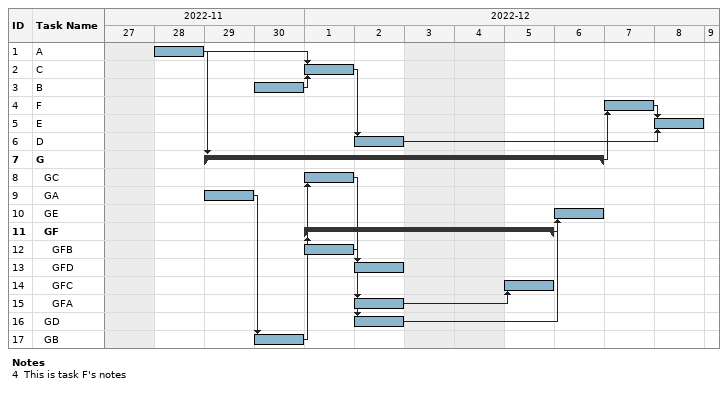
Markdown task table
| ID | Level | Task | Start | Finish | Predecessors |
|---|---|---|---|---|---|
| 1 | 1 | A | 2022-11-28 | 2022-11-28 |  |
| 2 | 1 | C | 2022-12-01 | 2022-12-01 | 1, 3 |
| 3 | 1 | B | 2022-11-30 | 2022-11-30 |  |
| 4 | 1 | F | 2022-12-07 | 2022-12-07 | 7 |
| 5 | 1 | E | 2022-12-08 | 2022-12-08 | 4, 6 |
| 6 | 1 | D | 2022-12-02 | 2022-12-02 | 2 |
| 7 | 1 | **G** | 2022-11-29 | 2022-12-06 | 1 |
| 8 | 2 | GC | 2022-12-01 | 2022-12-01 | 17 |
| 9 | 2 | GA | 2022-11-29 | 2022-11-29 |  |
| 10 | 2 | GE | 2022-12-06 | 2022-12-06 | 11, 16 |
| 11 | 2 | **GF** | 2022-12-01 | 2022-12-05 | 17 |
| 12 | 3 | GFB | 2022-12-01 | 2022-12-01 |  |
| 13 | 3 | GFD | 2022-12-02 | 2022-12-02 | 12 |
| 14 | 3 | GFC | 2022-12-05 | 2022-12-05 | 15 |
| 15 | 3 | GFA | 2022-12-02 | 2022-12-02 | 12 |
| 16 | 2 | GD | 2022-12-02 | 2022-12-02 | 8 |
| 17 | 2 | GB | 2022-11-30 | 2022-11-30 | 9 |

Notes
- 4: This is task F's notes
